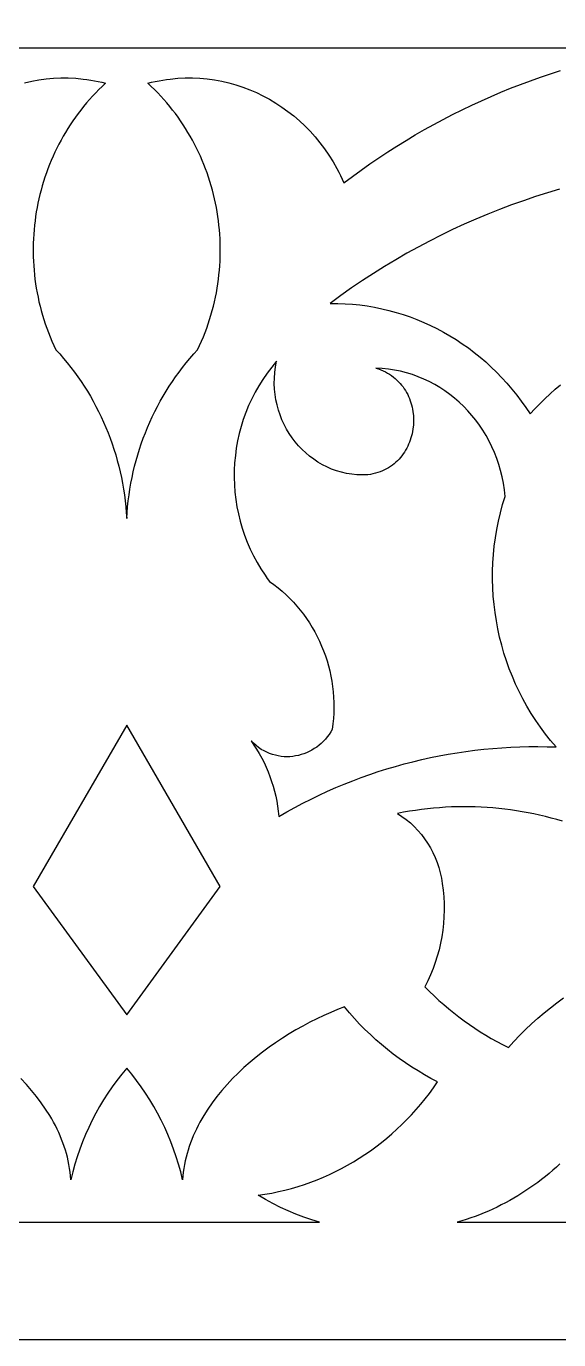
# Model space of a CAD drawing. Extents: x -1429 to -724, y 80 to 630.
# Drawn here: x -1247.9 to -1225.2, y 144.7 to 200.6 of the extents above; entities that cross this region are included whole.
import ezdxf

# ---------------------------------------------------------------- set-up
doc = ezdxf.new("R2010")
doc.units = 0
doc.layers.add('LAYER_1', color=18, linetype='CONTINUOUS')

msp = doc.modelspace()

# ---------------------------------------------------------------- linework, layer by layer
at = {"layer": 'LAYER_1'}
for points in [[(-784.299, 144.673), (-1369.299, 144.673), (-1369.299, 569.673), (-994.512, 569.673), (-784.299, 409.912)], [(-1237.321, 186.217), (-1237.423, 186.091), (-1237.619, 185.834), (-1237.801, 185.57), (-1237.971, 185.299), (-1238.128, 185.022), (-1238.273, 184.739), (-1238.405, 184.452), (-1238.524, 184.159), (-1238.63, 183.863), (-1238.723, 183.563), (-1238.804, 183.259), (-1238.872, 182.953), (-1238.927, 182.644), (-1238.969, 182.334), (-1238.998, 182.022), (-1239.014, 181.709), (-1239.018, 181.396), (-1239.008, 181.082), (-1238.986, 180.77), (-1238.95, 180.458), (-1238.902, 180.148), (-1238.841, 179.839), (-1238.767, 179.533), (-1238.679, 179.23), (-1238.579, 178.93), (-1238.466, 178.634), (-1238.339, 178.342), (-1238.2, 178.054), (-1238.047, 177.772), (-1237.882, 177.496), (-1237.703, 177.226), (-1237.609, 177.093), (-1237.511, 176.962), (-1237.327, 176.83), (-1237.149, 176.691), (-1236.977, 176.547), (-1236.81, 176.396), (-1236.649, 176.24), (-1236.495, 176.079), (-1236.346, 175.913), (-1236.204, 175.741), (-1236.068, 175.565), (-1235.938, 175.384), (-1235.815, 175.199), (-1235.698, 175.01), (-1235.587, 174.817), (-1235.484, 174.62), (-1235.387, 174.419), (-1235.297, 174.215), (-1235.214, 174.008), (-1235.137, 173.798), (-1235.068, 173.586), (-1235.006, 173.371), (-1234.951, 173.153), (-1234.904, 172.934), (-1234.864, 172.712), (-1234.831, 172.489), (-1234.806, 172.264), (-1234.788, 172.038), (-1234.778, 171.811), (-1234.776, 171.583), (-1234.782, 171.354), (-1234.796, 171.125), (-1234.817, 170.896), (-1234.847, 170.666), (-1234.911, 170.554), (-1234.982, 170.447), (-1235.057, 170.345), (-1235.138, 170.248), (-1235.224, 170.156), (-1235.314, 170.07), (-1235.409, 169.989), (-1235.508, 169.913), (-1235.61, 169.844), (-1235.716, 169.78), (-1235.825, 169.723), (-1235.937, 169.672), (-1236.052, 169.627), (-1236.168, 169.589), (-1236.287, 169.557), (-1236.407, 169.532), (-1236.528, 169.514), (-1236.651, 169.503), (-1236.774, 169.5), (-1236.897, 169.503), (-1237.021, 169.515), (-1237.144, 169.534), (-1237.267, 169.56), (-1237.389, 169.595), (-1237.51, 169.638), (-1237.63, 169.688), (-1237.748, 169.748), (-1237.864, 169.815), (-1237.977, 169.892), (-1238.088, 169.977), (-1238.196, 170.071), (-1238.301, 170.174), (-1238.178, 169.997), (-1238.062, 169.816), (-1237.951, 169.631), (-1237.847, 169.442), (-1237.749, 169.25), (-1237.658, 169.054), (-1237.574, 168.856), (-1237.496, 168.655), (-1237.424, 168.45), (-1237.36, 168.244), (-1237.302, 168.035), (-1237.251, 167.824), (-1237.207, 167.611), (-1237.17, 167.396), (-1237.14, 167.179), (-1237.117, 166.962), (-1236.778, 167.155), (-1236.436, 167.343), (-1236.092, 167.524), (-1235.745, 167.699), (-1235.396, 167.867), (-1235.045, 168.029), (-1234.691, 168.185), (-1234.334, 168.334), (-1233.976, 168.476), (-1233.616, 168.612), (-1233.253, 168.742), (-1232.889, 168.865), (-1232.522, 168.981), (-1232.154, 169.091), (-1231.785, 169.194), (-1231.414, 169.29), (-1231.041, 169.38), (-1230.667, 169.463), (-1230.291, 169.54), (-1229.914, 169.609), (-1229.536, 169.672), (-1229.157, 169.729), (-1228.777, 169.778), (-1228.396, 169.821), (-1228.014, 169.857), (-1227.631, 169.886), (-1227.248, 169.908), (-1226.864, 169.923), (-1226.479, 169.932), (-1226.094, 169.933), (-1225.709, 169.928), (-1225.323, 169.915), (-1225.555, 170.188), (-1225.777, 170.468), (-1225.988, 170.755), (-1226.19, 171.048), (-1226.381, 171.346), (-1226.562, 171.651), (-1226.733, 171.96), (-1226.893, 172.275), (-1227.043, 172.595), (-1227.183, 172.919), (-1227.312, 173.247), (-1227.431, 173.579), (-1227.539, 173.915), (-1227.636, 174.254), (-1227.723, 174.596), (-1227.799, 174.94), (-1227.864, 175.288), (-1227.918, 175.637), (-1227.961, 175.988), (-1227.993, 176.341), (-1228.014, 176.695), (-1228.023, 177.05), (-1228.022, 177.406), (-1228.009, 177.762), (-1227.985, 178.118), (-1227.95, 178.474), (-1227.903, 178.829), (-1227.844, 179.184), (-1227.775, 179.538), (-1227.693, 179.89), (-1227.6, 180.241), (-1227.495, 180.589), (-1227.524, 180.87), (-1227.566, 181.147), (-1227.619, 181.42), (-1227.684, 181.687), (-1227.76, 181.95), (-1227.847, 182.207), (-1227.945, 182.459), (-1228.053, 182.704), (-1228.171, 182.943), (-1228.299, 183.176), (-1228.436, 183.402), (-1228.582, 183.62), (-1228.738, 183.832), (-1228.902, 184.035), (-1229.074, 184.231), (-1229.254, 184.418), (-1229.442, 184.597), (-1229.638, 184.767), (-1229.84, 184.928), (-1230.05, 185.079), (-1230.266, 185.22), (-1230.488, 185.352), (-1230.716, 185.473), (-1230.95, 185.584), (-1231.19, 185.683), (-1231.434, 185.772), (-1231.683, 185.849), (-1231.937, 185.915), (-1232.195, 185.968), (-1232.457, 186.009), (-1232.723, 186.037), (-1232.992, 186.053), (-1232.885, 186.018), (-1232.782, 185.979), (-1232.683, 185.936), (-1232.587, 185.89), (-1232.495, 185.84), (-1232.407, 185.786), (-1232.323, 185.729), (-1232.242, 185.669), (-1232.165, 185.606), (-1232.092, 185.54), (-1232.022, 185.471), (-1231.956, 185.4), (-1231.894, 185.326), (-1231.835, 185.25), (-1231.781, 185.171), (-1231.729, 185.091), (-1231.682, 185.008), (-1231.637, 184.924), (-1231.597, 184.838), (-1231.56, 184.75), (-1231.527, 184.662), (-1231.497, 184.571), (-1231.471, 184.48), (-1231.448, 184.388), (-1231.429, 184.295), (-1231.413, 184.201), (-1231.393, 184.013), (-1231.386, 183.823), (-1231.393, 183.633), (-1231.414, 183.444), (-1231.449, 183.257), (-1231.498, 183.074), (-1231.527, 182.984), (-1231.56, 182.896), (-1231.596, 182.808), (-1231.635, 182.722), (-1231.678, 182.638), (-1231.724, 182.556), (-1231.773, 182.476), (-1231.826, 182.397), (-1231.882, 182.321), (-1231.942, 182.248), (-1232.004, 182.177), (-1232.07, 182.108), (-1232.139, 182.042), (-1232.212, 181.979), (-1232.287, 181.92), (-1232.366, 181.863), (-1232.449, 181.81), (-1232.534, 181.76), (-1232.623, 181.714), (-1232.714, 181.672), (-1232.809, 181.633), (-1232.907, 181.599), (-1233.009, 181.569), (-1233.113, 181.543), (-1233.221, 181.521), (-1233.332, 181.504), (-1233.564, 181.498), (-1233.794, 181.507), (-1234.019, 181.529), (-1234.24, 181.566), (-1234.456, 181.615), (-1234.667, 181.678), (-1234.873, 181.752), (-1235.073, 181.839), (-1235.266, 181.937), (-1235.454, 182.046), (-1235.634, 182.165), (-1235.807, 182.295), (-1235.973, 182.435), (-1236.13, 182.583), (-1236.28, 182.741), (-1236.421, 182.907), (-1236.553, 183.08), (-1236.675, 183.262), (-1236.788, 183.45), (-1236.891, 183.645), (-1236.984, 183.846), (-1237.065, 184.053), (-1237.136, 184.265), (-1237.195, 184.482), (-1237.243, 184.704), (-1237.278, 184.929), (-1237.301, 185.158), (-1237.311, 185.39), (-1237.308, 185.625), (-1237.291, 185.862), (-1237.26, 186.101), (-1237.215, 186.341)], [(-1247.564, 163.979), (-1243.59, 158.503), (-1239.617, 163.979), (-1243.59, 170.84)]]:
    msp.add_lwpolyline(points, close=True, dxfattribs=at)
for points in [[(-1221.21, 199.673), (-1265.97, 199.673)], [(-1247.936, 198.193), (-1247.633, 198.263), (-1247.327, 198.319), (-1247.018, 198.362), (-1246.706, 198.391), (-1246.392, 198.405), (-1246.077, 198.405), (-1245.76, 198.39), (-1245.442, 198.361), (-1245.283, 198.341), (-1245.124, 198.316), (-1244.964, 198.288), (-1244.805, 198.257), (-1244.646, 198.221), (-1244.487, 198.181), (-1244.631, 198.048), (-1244.771, 197.911), (-1244.908, 197.772), (-1245.042, 197.63), (-1245.172, 197.486), (-1245.299, 197.34), (-1245.423, 197.191), (-1245.543, 197.04), (-1245.661, 196.887), (-1245.774, 196.731), (-1245.885, 196.574), (-1245.992, 196.414), (-1246.095, 196.253), (-1246.195, 196.089), (-1246.292, 195.924), (-1246.386, 195.757), (-1246.475, 195.588), (-1246.562, 195.417), (-1246.645, 195.245), (-1246.724, 195.072), (-1246.8, 194.897), (-1246.873, 194.72), (-1246.942, 194.542), (-1247.007, 194.363), (-1247.069, 194.183), (-1247.128, 194.001), (-1247.183, 193.818), (-1247.234, 193.634), (-1247.282, 193.45), (-1247.326, 193.264), (-1247.366, 193.077), (-1247.403, 192.89), (-1247.437, 192.702), (-1247.466, 192.513), (-1247.492, 192.324), (-1247.515, 192.134), (-1247.533, 191.943), (-1247.548, 191.752), (-1247.56, 191.561), (-1247.567, 191.369), (-1247.571, 191.177), (-1247.571, 190.985), (-1247.568, 190.793), (-1247.56, 190.601), (-1247.549, 190.408), (-1247.534, 190.216), (-1247.516, 190.024), (-1247.493, 189.832), (-1247.467, 189.64), (-1247.437, 189.449), (-1247.403, 189.258), (-1247.365, 189.067), (-1247.324, 188.877), (-1247.278, 188.687), (-1247.229, 188.498), (-1247.176, 188.31), (-1247.119, 188.122), (-1247.058, 187.935), (-1246.993, 187.749), (-1246.924, 187.564), (-1246.851, 187.38), (-1246.774, 187.197), (-1246.694, 187.015), (-1246.609, 186.834), (-1246.442, 186.651), (-1246.279, 186.464), (-1246.121, 186.274), (-1245.967, 186.08), (-1245.818, 185.884), (-1245.673, 185.684), (-1245.532, 185.48), (-1245.396, 185.274), (-1245.265, 185.065), (-1245.138, 184.853), (-1245.016, 184.638), (-1244.899, 184.421), (-1244.786, 184.201), (-1244.678, 183.978), (-1244.575, 183.753), (-1244.476, 183.526), (-1244.383, 183.296), (-1244.295, 183.065), (-1244.211, 182.831), (-1244.132, 182.595), (-1244.059, 182.357), (-1243.99, 182.118), (-1243.927, 181.876), (-1243.869, 181.634), (-1243.815, 181.389), (-1243.768, 181.143), (-1243.725, 180.896), (-1243.687, 180.647), (-1243.655, 180.397), (-1243.629, 180.146), (-1243.607, 179.894), (-1243.59, 179.642), (-1243.573, 179.894), (-1243.552, 180.146), (-1243.525, 180.397), (-1243.493, 180.647), (-1243.456, 180.896), (-1243.413, 181.143), (-1243.365, 181.389), (-1243.312, 181.634), (-1243.254, 181.876), (-1243.19, 182.118), (-1243.122, 182.357), (-1243.048, 182.595), (-1242.969, 182.831), (-1242.886, 183.065), (-1242.797, 183.296), (-1242.704, 183.526), (-1242.606, 183.753), (-1242.503, 183.978), (-1242.395, 184.201), (-1242.282, 184.421), (-1242.164, 184.638), (-1242.042, 184.853), (-1241.916, 185.065), (-1241.784, 185.274), (-1241.648, 185.48), (-1241.508, 185.684), (-1241.363, 185.884), (-1241.213, 186.08), (-1241.059, 186.274), (-1240.901, 186.464), (-1240.739, 186.651), (-1240.572, 186.834), (-1240.487, 187.015), (-1240.406, 187.197), (-1240.329, 187.38), (-1240.257, 187.564), (-1240.188, 187.749), (-1240.123, 187.935), (-1240.062, 188.122), (-1240.005, 188.31), (-1239.951, 188.498), (-1239.902, 188.687), (-1239.857, 188.877), (-1239.815, 189.067), (-1239.777, 189.258), (-1239.743, 189.449), (-1239.713, 189.64), (-1239.687, 189.832), (-1239.665, 190.024), (-1239.646, 190.216), (-1239.631, 190.408), (-1239.62, 190.601), (-1239.613, 190.793), (-1239.609, 190.985), (-1239.609, 191.177), (-1239.613, 191.369), (-1239.621, 191.561), (-1239.632, 191.752), (-1239.647, 191.943), (-1239.666, 192.134), (-1239.688, 192.324), (-1239.714, 192.513), (-1239.744, 192.702), (-1239.777, 192.89), (-1239.814, 193.077), (-1239.855, 193.264), (-1239.899, 193.45), (-1239.946, 193.634), (-1239.998, 193.818), (-1240.053, 194.001), (-1240.111, 194.183), (-1240.173, 194.363), (-1240.239, 194.542), (-1240.308, 194.72), (-1240.38, 194.897), (-1240.456, 195.072), (-1240.536, 195.245), (-1240.619, 195.417), (-1240.705, 195.588), (-1240.795, 195.757), (-1240.888, 195.924), (-1240.985, 196.089), (-1241.085, 196.253), (-1241.189, 196.414), (-1241.296, 196.574), (-1241.406, 196.731), (-1241.52, 196.887), (-1241.637, 197.04), (-1241.757, 197.191), (-1241.881, 197.34), (-1242.008, 197.486), (-1242.139, 197.63), (-1242.272, 197.772), (-1242.409, 197.911), (-1242.55, 198.048), (-1242.693, 198.181), (-1242.534, 198.221), (-1242.375, 198.257), (-1242.216, 198.288), (-1242.057, 198.316), (-1241.898, 198.341), (-1241.739, 198.361), (-1241.421, 198.39), (-1241.104, 198.405), (-1240.788, 198.405), (-1240.474, 198.391), (-1240.163, 198.362), (-1239.854, 198.319), (-1239.547, 198.263), (-1239.244, 198.193), (-1238.945, 198.109), (-1238.65, 198.013), (-1238.359, 197.903), (-1238.073, 197.781), (-1237.793, 197.646), (-1237.518, 197.498), (-1237.25, 197.338), (-1236.988, 197.167), (-1236.732, 196.983), (-1236.485, 196.788), (-1236.244, 196.582), (-1236.012, 196.365), (-1235.789, 196.136), (-1235.574, 195.897), (-1235.369, 195.647), (-1235.174, 195.387), (-1234.988, 195.117), (-1234.813, 194.837), (-1234.65, 194.547), (-1234.572, 194.398), (-1234.497, 194.247), (-1234.425, 194.094), (-1234.356, 193.938), (-1233.988, 194.214), (-1233.616, 194.484), (-1233.24, 194.748), (-1232.862, 195.006), (-1232.48, 195.258), (-1232.095, 195.504), (-1231.708, 195.743), (-1231.317, 195.977), (-1230.923, 196.204), (-1230.526, 196.425), (-1230.126, 196.64), (-1229.724, 196.849), (-1229.319, 197.051), (-1228.912, 197.247), (-1228.502, 197.437), (-1228.089, 197.62), (-1227.674, 197.797), (-1227.257, 197.968), (-1226.838, 198.132), (-1226.416, 198.29), (-1225.992, 198.441), (-1225.566, 198.586), (-1225.139, 198.725)], [(-1225.171, 193.667), (-1225.687, 193.514), (-1226.2, 193.351), (-1226.711, 193.179), (-1227.22, 192.997), (-1227.726, 192.806), (-1228.229, 192.606), (-1228.73, 192.396), (-1229.228, 192.176), (-1229.723, 191.947), (-1230.214, 191.709), (-1230.703, 191.461), (-1231.188, 191.204), (-1231.669, 190.938), (-1232.147, 190.662), (-1232.621, 190.376), (-1233.092, 190.081), (-1233.558, 189.777), (-1234.02, 189.464), (-1234.478, 189.141), (-1234.932, 188.808), (-1234.613, 188.807), (-1234.296, 188.794), (-1233.98, 188.772), (-1233.666, 188.739), (-1233.354, 188.696), (-1233.044, 188.643), (-1232.737, 188.579), (-1232.432, 188.507), (-1232.13, 188.424), (-1231.832, 188.332), (-1231.536, 188.23), (-1231.244, 188.119), (-1230.956, 187.999), (-1230.671, 187.87), (-1230.39, 187.731), (-1230.114, 187.584), (-1229.842, 187.427), (-1229.575, 187.262), (-1229.313, 187.089), (-1229.055, 186.907), (-1228.803, 186.716), (-1228.556, 186.518), (-1228.315, 186.311), (-1228.08, 186.096), (-1227.851, 185.873), (-1227.628, 185.642), (-1227.411, 185.404), (-1227.201, 185.158), (-1226.998, 184.904), (-1226.802, 184.643), (-1226.613, 184.375), (-1226.431, 184.099), (-1226.224, 184.319), (-1226.013, 184.533), (-1225.797, 184.743), (-1225.579, 184.948), (-1225.356, 185.147), (-1225.13, 185.342)], [(-1225.051, 166.754), (-1225.292, 166.825), (-1225.534, 166.891), (-1225.778, 166.953), (-1226.022, 167.011), (-1226.267, 167.065), (-1226.513, 167.115), (-1226.761, 167.16), (-1227.009, 167.201), (-1227.257, 167.237), (-1227.507, 167.269), (-1227.757, 167.297), (-1228.008, 167.321), (-1228.26, 167.34), (-1228.512, 167.354), (-1228.764, 167.364), (-1229.017, 167.37), (-1229.271, 167.371), (-1229.525, 167.368), (-1229.779, 167.36), (-1230.033, 167.348), (-1230.288, 167.331), (-1230.542, 167.31), (-1230.797, 167.283), (-1231.052, 167.253), (-1231.307, 167.217), (-1231.561, 167.177), (-1231.816, 167.133), (-1232.071, 167.083), (-1231.88, 166.959), (-1231.697, 166.824), (-1231.523, 166.679), (-1231.357, 166.524), (-1231.201, 166.36), (-1231.054, 166.188), (-1230.917, 166.008), (-1230.789, 165.82), (-1230.672, 165.625), (-1230.565, 165.423), (-1230.469, 165.214), (-1230.385, 165), (-1230.311, 164.781), (-1230.25, 164.556), (-1230.2, 164.328), (-1230.163, 164.095), (-1230.127, 163.811), (-1230.102, 163.528), (-1230.088, 163.244), (-1230.086, 162.96), (-1230.094, 162.677), (-1230.114, 162.395), (-1230.145, 162.114), (-1230.186, 161.835), (-1230.239, 161.558), (-1230.302, 161.283), (-1230.377, 161.011), (-1230.462, 160.742), (-1230.557, 160.477), (-1230.663, 160.215), (-1230.78, 159.958), (-1230.907, 159.705), (-1230.711, 159.507), (-1230.51, 159.314), (-1230.306, 159.126), (-1230.099, 158.942), (-1229.888, 158.762), (-1229.673, 158.588), (-1229.455, 158.418), (-1229.234, 158.253), (-1229.01, 158.093), (-1228.782, 157.938), (-1228.551, 157.788), (-1228.318, 157.643), (-1228.081, 157.503), (-1227.842, 157.368), (-1227.599, 157.239), (-1227.354, 157.114), (-1227.115, 157.379), (-1226.87, 157.637), (-1226.62, 157.887), (-1226.364, 158.129), (-1226.102, 158.364), (-1225.835, 158.592), (-1225.563, 158.811), (-1225.287, 159.023), (-1225.005, 159.227)], [(-1251.799, 149.673), (-1235.382, 149.673), (-1235.721, 149.777), (-1236.058, 149.893), (-1236.391, 150.02), (-1236.72, 150.159), (-1237.046, 150.308), (-1237.367, 150.47), (-1237.683, 150.642), (-1237.995, 150.825), (-1237.708, 150.869), (-1237.422, 150.92), (-1237.139, 150.979), (-1236.858, 151.045), (-1236.579, 151.119), (-1236.303, 151.2), (-1236.029, 151.289), (-1235.758, 151.385), (-1235.49, 151.488), (-1235.224, 151.598), (-1234.962, 151.715), (-1234.702, 151.838), (-1234.446, 151.969), (-1234.194, 152.107), (-1233.944, 152.251), (-1233.699, 152.402), (-1233.457, 152.559), (-1233.219, 152.723), (-1232.985, 152.893), (-1232.755, 153.07), (-1232.53, 153.253), (-1232.309, 153.442), (-1232.092, 153.637), (-1231.88, 153.838), (-1231.672, 154.045), (-1231.47, 154.257), (-1231.272, 154.476), (-1231.08, 154.7), (-1230.892, 154.93), (-1230.71, 155.165), (-1230.534, 155.406), (-1230.363, 155.652), (-1230.645, 155.8), (-1230.923, 155.956), (-1231.197, 156.118), (-1231.466, 156.287), (-1231.732, 156.464), (-1231.992, 156.648), (-1232.248, 156.838), (-1232.5, 157.035), (-1232.746, 157.239), (-1232.988, 157.449), (-1233.224, 157.666), (-1233.455, 157.889), (-1233.681, 158.118), (-1233.901, 158.354), (-1234.115, 158.596), (-1234.324, 158.843), (-1234.617, 158.731), (-1234.911, 158.609), (-1235.207, 158.478), (-1235.503, 158.338), (-1235.8, 158.19), (-1236.095, 158.033), (-1236.389, 157.868), (-1236.68, 157.694), (-1236.969, 157.513), (-1237.254, 157.323), (-1237.535, 157.126), (-1237.81, 156.922), (-1238.08, 156.71), (-1238.344, 156.491), (-1238.601, 156.264), (-1238.849, 156.031), (-1239.09, 155.791), (-1239.321, 155.545), (-1239.543, 155.292), (-1239.754, 155.032), (-1239.953, 154.767), (-1240.141, 154.496), (-1240.316, 154.218), (-1240.399, 154.078), (-1240.479, 153.935), (-1240.554, 153.792), (-1240.627, 153.647), (-1240.695, 153.501), (-1240.76, 153.353), (-1240.821, 153.205), (-1240.878, 153.055), (-1240.931, 152.903), (-1240.98, 152.751), (-1241.025, 152.597), (-1241.066, 152.442), (-1241.102, 152.286), (-1241.134, 152.129), (-1241.161, 151.97), (-1241.184, 151.811), (-1241.202, 151.65), (-1241.215, 151.488), (-1241.295, 151.818), (-1241.385, 152.144), (-1241.485, 152.466), (-1241.594, 152.785), (-1241.712, 153.1), (-1241.839, 153.411), (-1241.975, 153.717), (-1242.12, 154.019), (-1242.274, 154.315), (-1242.437, 154.607), (-1242.608, 154.893), (-1242.788, 155.174), (-1242.976, 155.449), (-1243.172, 155.718), (-1243.377, 155.982), (-1243.59, 156.238), (-1243.804, 155.982), (-1244.008, 155.718), (-1244.205, 155.449), (-1244.393, 155.174), (-1244.572, 154.893), (-1244.744, 154.607), (-1244.906, 154.315), (-1245.06, 154.019), (-1245.205, 153.717), (-1245.342, 153.411), (-1245.469, 153.1), (-1245.587, 152.785), (-1245.696, 152.466), (-1245.795, 152.144), (-1245.885, 151.818), (-1245.966, 151.488), (-1245.979, 151.65), (-1245.997, 151.811), (-1246.019, 151.97), (-1246.047, 152.129), (-1246.079, 152.286), (-1246.115, 152.442), (-1246.155, 152.597), (-1246.2, 152.751), (-1246.249, 152.903), (-1246.302, 153.055), (-1246.359, 153.205), (-1246.42, 153.353), (-1246.485, 153.501), (-1246.554, 153.647), (-1246.626, 153.792), (-1246.702, 153.935), (-1246.781, 154.078), (-1246.864, 154.218), (-1247.039, 154.496), (-1247.227, 154.767), (-1247.427, 155.032), (-1247.638, 155.292), (-1247.859, 155.545), (-1248.091, 155.791)], [(-1225.156, 152.162), (-1225.308, 152.023), (-1225.463, 151.887), (-1225.619, 151.754), (-1225.778, 151.624), (-1225.939, 151.498), (-1226.102, 151.375), (-1226.267, 151.255), (-1226.434, 151.138), (-1226.603, 151.024), (-1226.774, 150.914), (-1226.946, 150.807), (-1227.121, 150.704), (-1227.297, 150.604), (-1227.475, 150.507), (-1227.654, 150.414), (-1227.835, 150.324), (-1228.017, 150.237), (-1228.202, 150.154), (-1228.387, 150.075), (-1228.574, 149.999), (-1228.762, 149.927), (-1228.952, 149.858), (-1229.143, 149.793), (-1229.335, 149.731), (-1229.528, 149.673), (-1212.749, 149.673)]]:
    msp.add_lwpolyline(points, dxfattribs=at)

doc.saveas('drawing.dxf')
